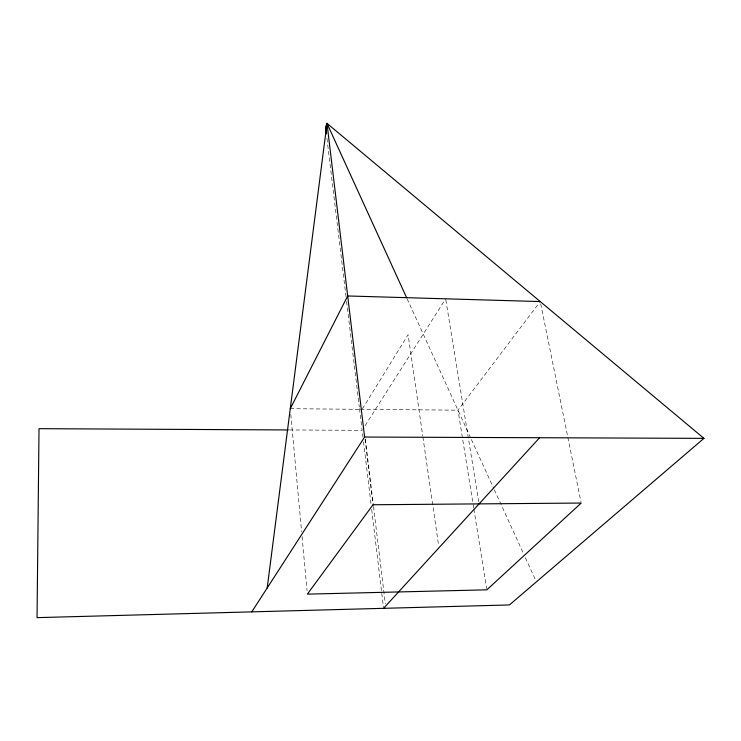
<?xml version="1.0" encoding="UTF-8"?>
<svg xmlns="http://www.w3.org/2000/svg" width="741" height="741" viewBox="0 0 741 741"><rect width="100%" height="100%" fill="white"/><g stroke="black" fill="none" stroke-linecap="round" stroke-linejoin="round"><path stroke-width="0.56" stroke-dasharray="3.71 2.78" d="M362.386 408.939L408.096 334.682L422.74 435.865M365.128 425.612L445.656 298.818M473.703 507.965L457.994 410.181L539.55 302.485M289.435 429.956L362.136 430.326L359.468 408.198M290.268 408.699L359.283 409.31M360.441 409.319L457.994 410.181M407.124 298.818L470.896 438.45M471.378 439.496L493.849 488.69M494.321 489.736L523.489 553.592M525.397 557.778L535.437 579.768M540.708 303.829L580.981 501.907M445.841 299.957L478.723 501.611M473.888 509.104L486.68 588.687M422.907 437.005L438.616 545.506M365.313 438.959L373.371 505.362M373.51 506.511L385.329 603.832M365.081 439.367L372.742 502.463M326.948 138.447L346.047 296.854M346.593 301.448L359.329 407.05M362.553 433.772L362.96 437.218M363.516 441.812L371.13 504.973M371.686 509.567L383.449 607.175M290.796 414.46L301.633 531.936M302.059 536.549L307.052 590.679"/><path stroke-width="1.11" d="M267.195 587.983L326.994 123.358L703.95 438.366L509.438 604.943L37.05 617.642L39.014 428.678L288.277 429.947M290.268 408.699L347.686 295.965L540.245 301.568M251.773 611.871L364.609 437.042L326.994 123.358L325.568 126.961L326.392 133.852M383.588 608.324L539.596 437.727M364.609 437.042L703.95 438.366M406.652 297.762L326.994 123.358L327.411 126.804M373.019 504.76L307.376 594.134L486.856 589.827L581.213 503.046L373.019 504.76"/></g></svg>
